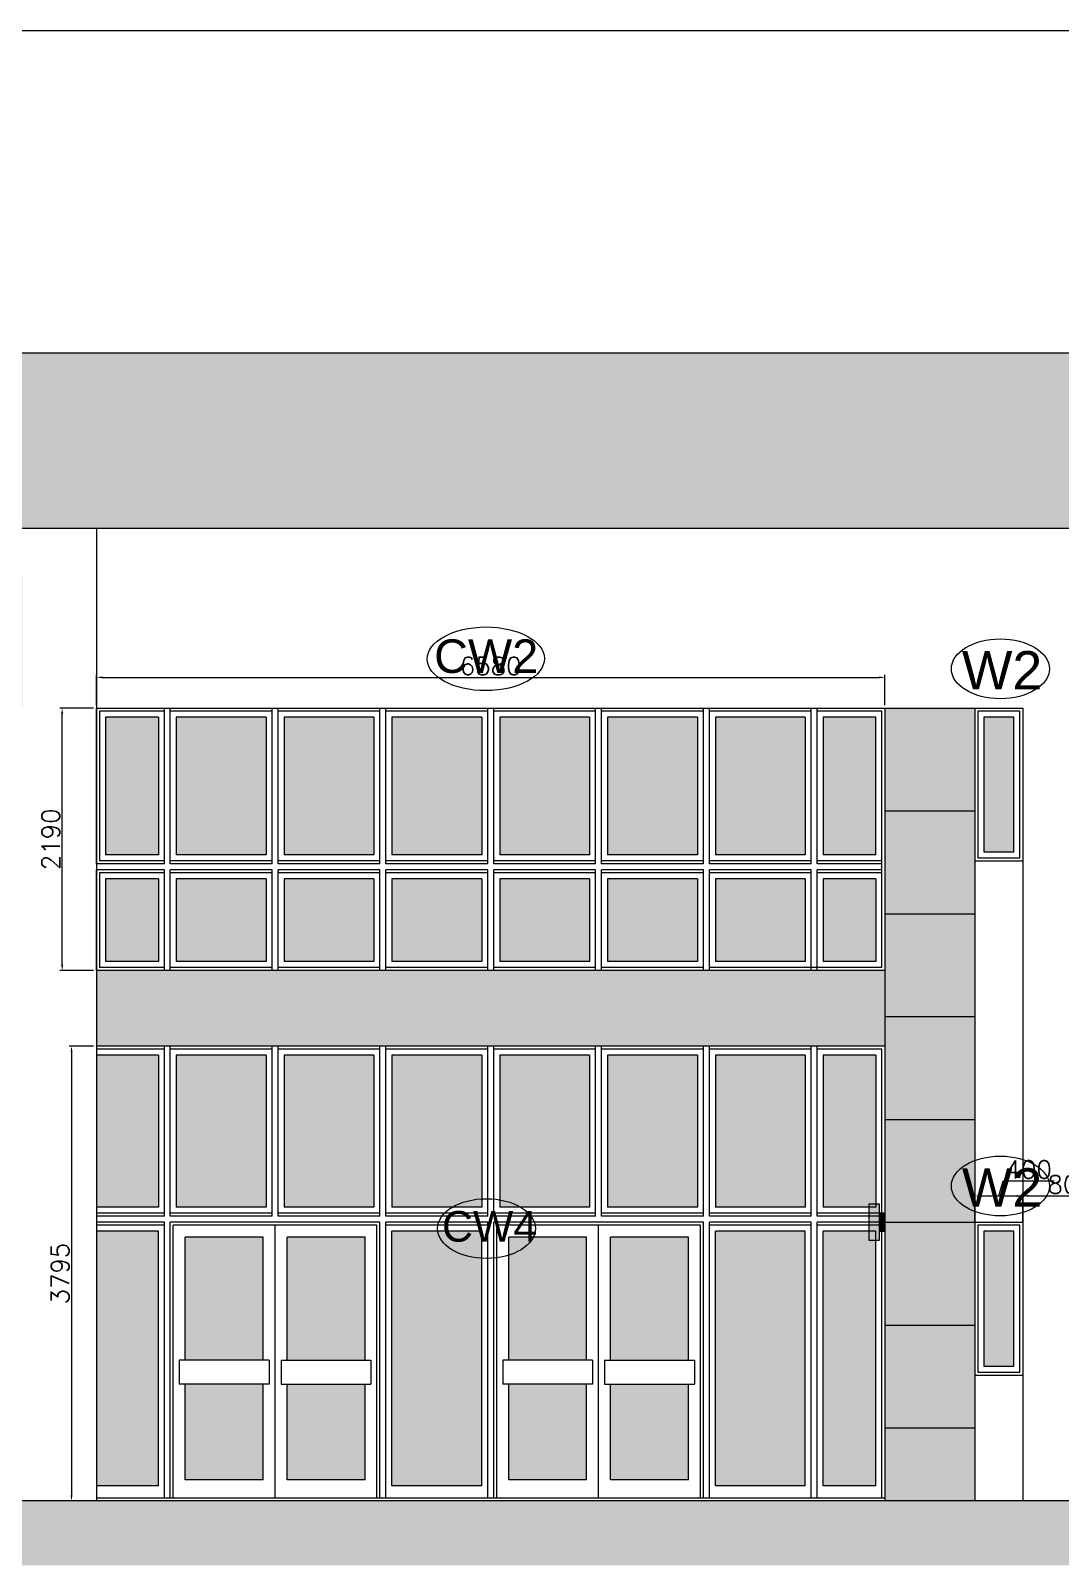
# Model space of a CAD drawing. Header units: millimetres. Extents: x -2143172 to 5255, y -610845 to 279739.
# Drawn here: x -1034491 to -1025896, y -574446 to -561642 of the extents above; entities that cross this region are included whole.
import ezdxf

# ---------------------------------------------------------------- set-up
doc = ezdxf.new("R2010")
doc.units = ezdxf.units.MM
doc.header["$LTSCALE"] = 30
doc.linetypes.add('HIDDEN2', pattern=[0.1875, 0.125, -0.0625])
doc.layers.get('0').update_dxf_attribs({"lineweight": 5})
doc.layers.get('Defpoints').update_dxf_attribs({"lineweight": 5})
for name, color, linetype, lineweight in [('Al door tag', 4, 'Continuous', 5), ('Al Window tag', 5, 'Continuous', 5), ('Aluminum', 7, 'Continuous', 5), ('Applique', 250, 'Continuous', 5), ('dims.', 152, 'Continuous', 5), ('Fill Aluminum Cladding', 254, 'Continuous', 5), ('Fill Grey Granite', 251, 'Continuous', 5), ('Frame', 7, 'Continuous', 5), ('Glass Hatch', 165, 'Continuous', 5), ('Hatch', 252, 'Continuous', 5), ('Joints', 250, 'Continuous', 5), ('Proj', 7, 'HIDDEN2', 5)]:
    doc.layers.add(name, color=color, linetype=linetype, lineweight=lineweight)
doc.styles.add('SIMPLEX', font='SIMPLEX.shx', dxfattribs={"height": 150})
doc.styles.add('TTLB-A0-JeddahDP$0$swis721', font='swiss.ttf')
doc.dimstyles.new('Buk', dxfattribs={"dimtxt": 150, "dimasz": 50, "dimexe": 20, "dimexo": 25, "dimgap": 20, "dimtad": 1, "dimdec": 0, "dimrnd": 5, "dimdsep": 46, "dimtxsty": 'SIMPLEX', "dimcen": 0, "dimdle": 20, "dimclrd": 256, "dimclre": 256, "dimclrt": 256, "dimadec": 0, "dimazin": 0, "dimtfac": 0.0075, "dimtdec": 0, "dimtmove": 1, "dimatfit": 2, "dimldrblk": 'ARCHTICK', "dimfxl": 1, "dimtolj": 1, "dimtzin": 0, "dimlwd": -1, "dimlwe": -1, "dimarcsym": 0})

# ---------------------------------------------------------------- blocks, each defined once
blk = doc.blocks.new('A$C261E1C4D')
at = {"layer": 'Fill Aluminum Cladding'}
h = blk.add_hatch(color=256, dxfattribs=at)
h.set_gradient(color1=(164, 161, 157), color2=(5, 5, 6), tint=1, name='INVCYLINDER')
h.paths.add_polyline_path([(90, 300), (0, 300), (0, 0), (90, 0)])
h = blk.add_hatch(color=256, dxfattribs=at)
h.set_gradient(color1=(72, 69, 66), color2=(63, 63, 75), tint=1, name='CURVED')
h.paths.add_polyline_path([(135, 225), (90, 225), (90, 75), (135, 75)])
at = {"layer": 'Applique', "elevation": 0}
for points in [[(0, 0), (90, 0), (90, 300), (0, 300)], [(90, 75), (135, 75), (135, 225), (90, 225)]]:
    blk.add_lwpolyline(points, close=True, dxfattribs=at)
blk = doc.blocks.new('*D847')
at = {"layer": 'Defpoints', "color": 0, "transparency": 16777216}
for p in [(-1027360, -567038), (-1033941, -567294, 0), (-1027360, -567294, 0)]:
    blk.add_point(p, dxfattribs=at)
at = {"layer": 'dims.', "linetype": 'Continuous', "transparency": 16777216}
for p, q in [((-1033941, -567269), (-1033941, -567018)), ((-1027360, -567269), (-1027360, -567018))]:
    blk.add_line(p, q, dxfattribs=at)
at = {"layer": 'dims.', "transparency": 16777216}
blk.add_line((-1033891, -567038), (-1027410, -567038), dxfattribs=at)
for points in [[(-1033891, -567030), (-1033891, -567046), (-1033941, -567038)], [(-1027410, -567030), (-1027410, -567046), (-1027360, -567038)]]:
    blk.add_solid(points, dxfattribs=at)
at = {"layer": 'dims.', "transparency": 16777216, "insert": (-1030651, -566943), "char_height": 150, "attachment_point": 5, "style": 'SIMPLEX'}
blk.add_mtext('\\A1;6580', dxfattribs=at)
blk = doc.blocks.new('_ArchTick')
at = {"color": 0, "linetype": 'ByBlock', "const_width": 0.15}
blk.add_lwpolyline([(-0.5, -0.5), (0.5, 0.5)], dxfattribs=at)
blk = doc.blocks.new('*D848')
at = {"layer": 'Defpoints', "color": 0, "transparency": 16777216}
for p in [(-1033941, -570114, 0), (-1034150, -573909), (-1033941, -573909, 0)]:
    blk.add_point(p, dxfattribs=at)
at = {"layer": 'dims.', "linetype": 'Continuous', "transparency": 16777216}
for p, q in [((-1033966, -570114), (-1034170, -570114)), ((-1033966, -573909), (-1034170, -573909))]:
    blk.add_line(p, q, dxfattribs=at)
at = {"layer": 'dims.', "transparency": 16777216}
blk.add_line((-1034150, -570164), (-1034150, -573859), dxfattribs=at)
for points in [[(-1034158, -570164), (-1034141, -570164), (-1034150, -570114)], [(-1034158, -573859), (-1034141, -573859), (-1034150, -573909)]]:
    blk.add_solid(points, dxfattribs=at)
at = {"layer": 'dims.', "transparency": 16777216, "insert": (-1034245, -572012), "char_height": 150, "attachment_point": 5, "rotation": 90, "style": 'SIMPLEX'}
blk.add_mtext('\\A1;3795', dxfattribs=at)
blk = doc.blocks.new('*D849')
at = {"layer": 'Defpoints', "color": 0, "transparency": 16777216}
for p in [(-1034228, -567294), (-1033941, -567294, 0), (-1033941, -569484, 0)]:
    blk.add_point(p, dxfattribs=at)
at = {"layer": 'dims.', "linetype": 'Continuous', "transparency": 16777216}
for p, q in [((-1033966, -567294), (-1034248, -567294)), ((-1033966, -569484), (-1034248, -569484))]:
    blk.add_line(p, q, dxfattribs=at)
at = {"layer": 'dims.', "transparency": 16777216}
blk.add_line((-1034228, -569434), (-1034228, -567344), dxfattribs=at)
for points in [[(-1034236, -567344), (-1034219, -567344), (-1034228, -567294)], [(-1034236, -569434), (-1034219, -569434), (-1034228, -569484)]]:
    blk.add_solid(points, dxfattribs=at)
at = {"layer": 'dims.', "transparency": 16777216, "insert": (-1034323, -568389), "char_height": 150, "attachment_point": 5, "rotation": 90, "style": 'SIMPLEX'}
blk.add_mtext('\\A1;2190', dxfattribs=at)
blk = doc.blocks.new('*D852')
at = {"layer": 'Defpoints', "color": 0, "transparency": 16777216}
for p in [(-1026210, -571364), (-1026610, -571602, 0), (-1026210, -571602, 0)]:
    blk.add_point(p, dxfattribs=at)
at = {"layer": 'dims.', "transparency": 16777216}
for p, q in [((-1026410, -571364), (-1026372, -571239)), ((-1026372, -571239), (-1025947, -571239)), ((-1026560, -571364), (-1026260, -571364))]:
    blk.add_line(p, q, dxfattribs=at)
at = {"layer": 'dims.', "linetype": 'Continuous', "transparency": 16777216}
for p, q in [((-1026610, -571577), (-1026610, -571344)), ((-1026210, -571577), (-1026210, -571344))]:
    blk.add_line(p, q, dxfattribs=at)
at = {"layer": 'dims.', "transparency": 16777216}
for points in [[(-1026560, -571356), (-1026560, -571372), (-1026610, -571364)], [(-1026260, -571356), (-1026260, -571372), (-1026210, -571364)]]:
    blk.add_solid(points, dxfattribs=at)
at = {"layer": 'dims.', "transparency": 16777216, "insert": (-1026160, -571144), "char_height": 150, "attachment_point": 5, "style": 'SIMPLEX'}
blk.add_mtext('\\A1;400', dxfattribs=at)
blk = doc.blocks.new('*D853')
at = {"layer": 'Defpoints', "color": 0, "transparency": 16777216}
for p in [(-1025410, -571364), (-1026210, -571602, 0), (-1025410, -571584, 0)]:
    blk.add_point(p, dxfattribs=at)
at = {"layer": 'dims.', "linetype": 'Continuous', "transparency": 16777216}
for p, q in [((-1026210, -571577), (-1026210, -571344)), ((-1025410, -571559), (-1025410, -571344))]:
    blk.add_line(p, q, dxfattribs=at)
at = {"layer": 'dims.', "transparency": 16777216}
blk.add_line((-1026160, -571364), (-1025460, -571364), dxfattribs=at)
for points in [[(-1026160, -571356), (-1026160, -571372), (-1026210, -571364)], [(-1025460, -571356), (-1025460, -571372), (-1025410, -571364)]]:
    blk.add_solid(points, dxfattribs=at)
at = {"layer": 'dims.', "transparency": 16777216, "insert": (-1025810, -571269), "char_height": 150, "attachment_point": 5, "style": 'SIMPLEX'}
blk.add_mtext('\\A1;800', dxfattribs=at)
blk = doc.blocks.new('A$C269B7191')
at = {"layer": 'Al Window tag'}
blk.add_ellipse((0, 0), major_axis=(409, 0), ratio=0.610025, dxfattribs=at)
at = {"layer": 'Al Window tag', "insert": (-321, 148), "char_height": 320, "attachment_point": 1, "style": 'TTLB-A0-JeddahDP$0$swis721'}
blk.add_mtext_dynamic_manual_height_columns('W2', width=1569.46, gutter_width=9406, heights=[480], dxfattribs=at)
blk = doc.blocks.new('A$C24A42258')
at = {"layer": 'Al Window tag'}
blk.add_ellipse((0, 0), major_axis=(489, 2), ratio=0.543167, dxfattribs=at)
at = {"layer": 'Al Window tag', "insert": (-432, 162, 0), "char_height": 280, "attachment_point": 1, "style": 'TTLB-A0-JeddahDP$0$swis721'}
blk.add_mtext_dynamic_manual_height_columns('CW2', width=1569.46, gutter_width=9406, heights=[480], dxfattribs=at)

msp = doc.modelspace()

# ---------------------------------------------------------------- hatches: boundary and pattern name
at = {"layer": 'Fill Aluminum Cladding'}
h = msp.add_hatch(color=256, dxfattribs=at)
h.dxf.hatch_style = 1
h.set_gradient(color1=(105, 104, 99), color2=(38, 39, 39), tint=1, name='CURVED')
h.paths.add_polyline_path([(-983540, -564329.1), (-1035560, -564329.1), (-1035560, -565794.1), (-984140, -565794.1), (-984140, -573909.1), (-983540, -573909.1)])
at = {"layer": 'Fill Grey Granite'}
h = msp.add_hatch(color=256, dxfattribs=at)
h.dxf.hatch_style = 1
h.set_gradient(color1=(233, 232, 231), color2=(224, 229, 229), tint=1, name='HEMISPHERICAL')
h.paths.add_polyline_path([(-1034560, -566194.1), (-1039514.6, -566194.1), (-1039514.6, -567294.1), (-1034560, -567294.1)])
h.paths.add_polyline_path([(-1033941.5, -569484.1), (-1033941.5, -570114.1), (-1027360, -570114.1), (-1027360, -569484.1)])
h = msp.add_hatch(color=256, dxfattribs=at)
h.dxf.hatch_style = 1
h.set_gradient(color1=(233, 232, 231), color2=(224, 229, 229), tint=1, name='HEMISPHERICAL')
h.paths.add_polyline_path([(-1026610, -567294.1), (-1027360, -567294.1), (-1027360, -568152.1), (-1026610, -568152.1)])
h.paths.add_polyline_path([(-1026610, -568152.1), (-1027360, -568152.1), (-1027360, -569010.1), (-1026610, -569010.1)])
h.paths.add_polyline_path([(-1026610, -569010.1), (-1027360, -569010.1), (-1027360, -569484.1), (-1027360, -569868.1), (-1026610, -569868.1)])
h.paths.add_polyline_path([(-1026610, -569868.1), (-1027360, -569868.1), (-1027360, -570114.1), (-1027360, -570726.1), (-1026610, -570726.1)])
h.paths.add_polyline_path([(-1026610, -570726.1), (-1027360, -570726.1), (-1027360, -571584.1), (-1026610, -571584.1)])
h.paths.add_polyline_path([(-1026610, -571584.1), (-1027360, -571584.1), (-1027360, -571659.1), (-1027360, -572442.1), (-1026610, -572442.1)])
h.paths.add_polyline_path([(-1026610, -572442.1), (-1027360, -572442.1), (-1027360, -573300.1), (-1026610, -573300.1)])
h.paths.add_polyline_path([(-1026610, -573300.1), (-1027360, -573300.1), (-1027360, -573909.1), (-1026610, -573909.1)])
at = {"layer": 'Glass Hatch', "transparency": 33554597}
h = msp.add_hatch(color=256, dxfattribs=at)
h.dxf.hatch_style = 1
h.set_gradient(color1=(152, 180, 195), color2=(184, 211, 219), rotation=90)
h.paths.add_polyline_path([(-1032550, -572934.1), (-1033200, -572934.1), (-1033200, -573734.1), (-1032550, -573734.1)])
h.paths.add_polyline_path([(-1032550, -571709.1), (-1033200, -571709.1), (-1033200, -572734.1), (-1032550, -572734.1)])
h.paths.add_polyline_path([(-1031700, -571709.1), (-1032350, -571709.1), (-1032350, -572734.1), (-1031700, -572734.1)])
h.paths.add_polyline_path([(-1031700, -572934.1), (-1032350, -572934.1), (-1032350, -573734.1), (-1031700, -573734.1)])
h.paths.add_polyline_path([(-1031625, -570189.1), (-1032375, -570189.1), (-1032375, -571459.1), (-1031625, -571459.1)])
h.paths.add_polyline_path([(-1032525, -570189.1), (-1033275, -570189.1), (-1033275, -571459.1), (-1032525, -571459.1)])
h.paths.add_polyline_path([(-1031625, -567369.1), (-1032375, -567369.1), (-1032375, -568519.1), (-1031625, -568519.1)])
h.paths.add_polyline_path([(-1032525, -567369.1), (-1033275, -567369.1), (-1033275, -568519.1), (-1032525, -568519.1)])
h.paths.add_polyline_path([(-1030725, -567369.1), (-1031475, -567369.1), (-1031475, -568519.1), (-1030725, -568519.1)])
h.paths.add_polyline_path([(-1030725, -570189.1), (-1031475, -570189.1), (-1031475, -571459.1), (-1030725, -571459.1)])
h.paths.add_polyline_path([(-1030725, -571659.1), (-1031475, -571659.1), (-1031475, -573784.1), (-1030725, -573784.1)])
h.paths.add_polyline_path([(-1029850, -572934.1), (-1030500, -572934.1), (-1030500, -573734.1), (-1029850, -573734.1)])
h.paths.add_polyline_path([(-1029000, -572934.1), (-1029650, -572934.1), (-1029650, -573734.1), (-1029000, -573734.1)])
h.paths.add_polyline_path([(-1029000, -571709.1), (-1029650, -571709.1), (-1029650, -572734.1), (-1029000, -572734.1)])
h.paths.add_polyline_path([(-1029850, -571709.1), (-1030500, -571709.1), (-1030500, -572734.1), (-1029850, -572734.1)])
h.paths.add_polyline_path([(-1029825, -570189.1), (-1030575, -570189.1), (-1030575, -571459.1), (-1029825, -571459.1)])
h.paths.add_polyline_path([(-1028925, -570189.1), (-1029675, -570189.1), (-1029675, -571459.1), (-1028925, -571459.1)])
h.paths.add_polyline_path([(-1029825, -567369.1), (-1030575, -567369.1), (-1030575, -568519.1), (-1029825, -568519.1)])
h.paths.add_polyline_path([(-1028925, -567369.1), (-1029675, -567369.1), (-1029675, -568519.1), (-1028925, -568519.1)])
h.paths.add_polyline_path([(-1028025, -567369.1), (-1028775, -567369.1), (-1028775, -568519.1), (-1028025, -568519.1)])
h.paths.add_polyline_path([(-1028025, -570189.1), (-1028775, -570189.1), (-1028775, -571459.1), (-1028025, -571459.1)])
h.paths.add_polyline_path([(-1028025, -571659.1), (-1028775, -571659.1), (-1028775, -573784.1), (-1028025, -573784.1)])
h.paths.add_polyline_path([(-1028775, -569409.1), (-1028025, -569409.1), (-1028025, -568719.1), (-1028775, -568719.1)])
h.paths.add_polyline_path([(-1029675, -569409.1), (-1028925, -569409.1), (-1028925, -568719.1), (-1029675, -568719.1)])
h.paths.add_polyline_path([(-1030575, -569409.1), (-1029825, -569409.1), (-1029825, -568719.1), (-1030575, -568719.1)])
h.paths.add_polyline_path([(-1031475, -569409.1), (-1030725, -569409.1), (-1030725, -568719.1), (-1031475, -568719.1)])
h.paths.add_polyline_path([(-1032375, -569409.1), (-1031625, -569409.1), (-1031625, -568719.1), (-1032375, -568719.1)])
h.paths.add_polyline_path([(-1033275, -569409.1), (-1032525, -569409.1), (-1032525, -568719.1), (-1033275, -568719.1)])
h.paths.add_polyline_path([(-1033866.5, -567369.1), (-1033866.5, -568519.1), (-1033425, -568519.1), (-1033425, -567369.1)])
h.paths.add_polyline_path([(-1033866.5, -568719.1), (-1033866.5, -569409.1), (-1033425, -569409.1), (-1033425, -568719.1)])
h.paths.add_polyline_path([(-1033941.5, -570189.1), (-1033941.5, -571459.1), (-1033425, -571459.1), (-1033425, -570189.1)])
h.paths.add_polyline_path([(-1033941.5, -571659.1), (-1033941.5, -573784.1), (-1033425, -573784.1), (-1033425, -571659.1)])
h = msp.add_hatch(color=256, dxfattribs=at)
h.dxf.hatch_style = 1
h.set_gradient(color1=(152, 180, 195), color2=(184, 211, 219), rotation=90)
h.paths.add_polyline_path([(-1027435, -567369.1), (-1027875, -567369.1), (-1027875, -568519.1), (-1027435, -568519.1)])
h.paths.add_polyline_path([(-1027435, -568719.1), (-1027875, -568719.1), (-1027875, -569409.1), (-1027435, -569409.1)])
h = msp.add_hatch(color=256, dxfattribs=at)
h.dxf.hatch_style = 1
h.set_gradient(color1=(152, 180, 195), color2=(184, 211, 219), rotation=90, name='HEMISPHERICAL')
h.paths.add_polyline_path([(-988445, -567369.1), (-989494.9, -567369.1), (-989494.9, -568519.1), (-988445, -568519.1)])
h.paths.add_polyline_path([(-988445, -568719.1), (-989494.9, -568719.1), (-989494.9, -569419.1), (-988445, -569419.1)])
h.paths.add_polyline_path([(-988445, -571659.1), (-989494.9, -571659.1), (-989494.9, -572809.1), (-988445, -572809.1)])
h.paths.add_polyline_path([(-988445, -573009.1), (-989494.9, -573009.1), (-989494.9, -573709.1), (-988445, -573709.1)])
h.paths.add_polyline_path([(-1022935, -571659.1), (-1023315, -571659.1), (-1023315, -572784.1), (-1022935, -572784.1)])
h.paths.add_polyline_path([(-1007345, -567369.1), (-1008395, -567369.1), (-1008395, -568519.1), (-1007345, -568519.1)])
h.paths.add_polyline_path([(-1007345, -568719.1), (-1008395, -568719.1), (-1008395, -569419.1), (-1007345, -569419.1)])
h.paths.add_polyline_path([(-1007345, -573009.1), (-1008395, -573009.1), (-1008395, -573709.1), (-1007345, -573709.1)])
h.paths.add_polyline_path([(-1007345, -571659.1), (-1008395, -571659.1), (-1008395, -572809.1), (-1007345, -572809.1)])
h.paths.add_polyline_path([(-1022935, -567369.1), (-1023315, -567369.1), (-1023315, -568494.1), (-1022935, -568494.1)])
h.paths.add_polyline_path([(-984215, -567369.1), (-984865, -567369.1), (-984865, -568519.1), (-984215, -568519.1)])
h.paths.add_polyline_path([(-984215, -568719.1), (-984865, -568719.1), (-984865, -569419.1), (-984215, -569419.1)])
h.paths.add_polyline_path([(-984215, -571659.1), (-984865, -571659.1), (-984865, -572809.1), (-984215, -572809.1)])
h.paths.add_polyline_path([(-984215, -573009.1), (-984865, -573009.1), (-984865, -573709.1), (-984215, -573709.1)])
h.paths.add_polyline_path([(-986085, -573009.1), (-987435, -573009.1), (-987435, -573709.1), (-986085, -573709.1)])
h.paths.add_polyline_path([(-986085, -571659.1), (-987435, -571659.1), (-987435, -572809.1), (-986085, -572809.1)])
h.paths.add_polyline_path([(-986085, -567369.1), (-987435, -567369.1), (-987435, -568519.1), (-986085, -568519.1)])
h.paths.add_polyline_path([(-992545, -573009.1), (-993895, -573009.1), (-993895, -573709.1), (-992545, -573709.1)])
h.paths.add_polyline_path([(-992545, -571659.1), (-993895, -571659.1), (-993895, -572809.1), (-992545, -572809.1)])
h.paths.add_polyline_path([(-992545, -568719.1), (-993895, -568719.1), (-993895, -569419.1), (-992545, -569419.1)])
h.paths.add_polyline_path([(-992545, -567369.1), (-993895, -567369.1), (-993895, -568519.1), (-992545, -568519.1)])
h.paths.add_polyline_path([(-996713.4, -567369.1), (-997514.8, -567369.1), (-997514.8, -568519.1), (-996713.4, -568519.1)])
h.paths.add_polyline_path([(-996713.4, -568719.1), (-997514.8, -568719.1), (-997514.8, -569419.1), (-996713.4, -569419.1)])
h.paths.add_polyline_path([(-1003701.5, -568719.1), (-1004751.5, -568719.1), (-1004751.5, -569419.1), (-1003701.5, -569419.1)])
h.paths.add_polyline_path([(-1003701.5, -567369.1), (-1004751.5, -567369.1), (-1004751.5, -568519.1), (-1003701.5, -568519.1)])
h.paths.add_polyline_path([(-1005829.7, -567369.1), (-1006879.7, -567369.1), (-1006879.7, -568519.1), (-1005829.7, -568519.1)])
h.paths.add_polyline_path([(-1005829.7, -568719.1), (-1006879.7, -568719.1), (-1006879.7, -569419.1), (-1005829.7, -569419.1)])
h.paths.add_polyline_path([(-1010900, -567369.1), (-1011950, -567369.1), (-1011950, -568519.1), (-1010900, -568519.1)])
h.paths.add_polyline_path([(-1010900, -568719.1), (-1011950, -568719.1), (-1011950, -569419.1), (-1010900, -569419.1)])
h.paths.add_polyline_path([(-1013065.2, -567369.1), (-1014415.2, -567369.1), (-1014415.2, -568519.1), (-1013065.2, -568519.1)])
h.paths.add_polyline_path([(-1013065.2, -568719.1), (-1014415.2, -568719.1), (-1014415.2, -569419.1), (-1013065.2, -569419.1)])
h.paths.add_polyline_path([(-1016685, -567369.1), (-1018035, -567369.1), (-1018035, -568519.1), (-1016685, -568519.1)])
h.paths.add_polyline_path([(-1016685, -568719.1), (-1018035, -568719.1), (-1018035, -569419.1), (-1016685, -569419.1)])
h.paths.add_polyline_path([(-1026285, -567369.1), (-1026535, -567369.1), (-1026535, -568494.1), (-1026285, -568494.1)])
h.paths.add_polyline_path([(-1025085, -567369.1), (-1025335, -567369.1), (-1025335, -568494.1), (-1025085, -568494.1)])
h.paths.add_polyline_path([(-1023885, -567369.1), (-1024135, -567369.1), (-1024135, -568494.1), (-1023885, -568494.1)])
h.paths.add_polyline_path([(-1022685, -567369.1), (-1022935, -567369.1), (-1022935, -568494.1), (-1022685, -568494.1)])
h.paths.add_polyline_path([(-1021552.6, -567369.1), (-1021802.6, -567369.1), (-1021802.6, -568494.1), (-1021552.6, -568494.1)])
h.paths.add_polyline_path([(-1020426.5, -567369.1), (-1020676.5, -567369.1), (-1020676.5, -568494.1), (-1020426.5, -568494.1)])
h.paths.add_polyline_path([(-1018671.8, -567369.1), (-1018921.8, -567369.1), (-1018921.8, -568494.1), (-1018671.8, -568494.1)])
h.paths.add_polyline_path([(-1026285, -571659.1), (-1026535, -571659.1), (-1026535, -572784.1), (-1026285, -572784.1)])
h.paths.add_polyline_path([(-1025085, -571659.1), (-1025335, -571659.1), (-1025335, -572784.1), (-1025085, -572784.1)])
h.paths.add_polyline_path([(-1023885, -571659.1), (-1024135, -571659.1), (-1024135, -572784.1), (-1023885, -572784.1)])
h.paths.add_polyline_path([(-1022685, -571659.1), (-1022935, -571659.1), (-1022935, -572784.1), (-1022685, -572784.1)])
h.paths.add_polyline_path([(-1021552.6, -571659.1), (-1021802.6, -571659.1), (-1021802.6, -572784.1), (-1021552.6, -572784.1)])
h.paths.add_polyline_path([(-1020426.5, -571659.1), (-1020676.5, -571659.1), (-1020676.5, -572784.1), (-1020426.5, -572784.1)])
h.paths.add_polyline_path([(-1018671.8, -571659.1), (-1018921.8, -571659.1), (-1018921.8, -572784.1), (-1018671.8, -572784.1)])
h.paths.add_polyline_path([(-1016685, -571659.1), (-1018035, -571659.1), (-1018035, -572809.1), (-1016685, -572809.1)])
h.paths.add_polyline_path([(-1016685, -573009.1), (-1018035, -573009.1), (-1018035, -573709.1), (-1016685, -573709.1)])
h.paths.add_polyline_path([(-1013065.2, -571659.1), (-1014415.2, -571659.1), (-1014415.2, -572809.1), (-1013065.2, -572809.1)])
h.paths.add_polyline_path([(-1013065.2, -573009.1), (-1014415.2, -573009.1), (-1014415.2, -573709.1), (-1013065.2, -573709.1)])
h.paths.add_polyline_path([(-1010900, -571659.1), (-1011950, -571659.1), (-1011950, -572809.1), (-1010900, -572809.1)])
h.paths.add_polyline_path([(-1010900, -573009.1), (-1011950, -573009.1), (-1011950, -573709.1), (-1010900, -573709.1)])
h.paths.add_polyline_path([(-1005829.7, -571659.1), (-1006879.7, -571659.1), (-1006879.7, -572809.1), (-1005829.7, -572809.1)])
h.paths.add_polyline_path([(-1005829.7, -573009.1), (-1006879.7, -573009.1), (-1006879.7, -573709.1), (-1005829.7, -573709.1)])
h.paths.add_polyline_path([(-1003701.5, -571659.1), (-1004751.5, -571659.1), (-1004751.5, -572809.1), (-1003701.5, -572809.1)])
h.paths.add_polyline_path([(-1003701.5, -573009.1), (-1004751.5, -573009.1), (-1004751.5, -573709.1), (-1003701.5, -573709.1)])
h.paths.add_polyline_path([(-996713.4, -571659.1), (-997514.8, -571659.1), (-997514.8, -572809.1), (-996713.4, -572809.1)])
h.paths.add_polyline_path([(-996713.4, -573009.1), (-997514.8, -573009.1), (-997514.8, -573709.1), (-996713.4, -573709.1)])
h.paths.add_polyline_path([(-1002663.4, -573009.1), (-1002663.4, -573709.1), (-1001613.4, -573709.1), (-1001613.4, -573009.1)])
h.paths.add_polyline_path([(-1001613.4, -572809.1), (-1001613.4, -571659.1), (-1002663.4, -571659.1), (-1002663.4, -572809.1)])
h.paths.add_polyline_path([(-1002663.4, -568719.1), (-1002663.4, -569419.1), (-1001613.4, -569419.1), (-1001613.4, -568719.1)])
h.paths.add_polyline_path([(-1001613.4, -568519.1), (-1001613.4, -567369.1), (-1002663.4, -567369.1), (-1002663.4, -568519.1)])
h.paths.add_polyline_path([(-995979.2, -568519.1), (-995979.2, -567369.1), (-994629.2, -567369.1), (-994629.2, -568519.1)])
h.paths.add_polyline_path([(-994629.2, -568719.1), (-994629.2, -569419.1), (-995979.2, -569419.1), (-995979.2, -568719.1)])
h.paths.add_polyline_path([(-995979.2, -572809.1), (-995979.2, -571659.1), (-994629.2, -571659.1), (-994629.2, -572809.1)])
h.paths.add_polyline_path([(-994629.2, -573009.1), (-994629.2, -573709.1), (-995979.2, -573709.1), (-995979.2, -573009.1)])
h.paths.add_polyline_path([(-990145, -568519.1), (-990145, -567369.1), (-990665, -567369.1), (-990665, -568519.1)])
h.paths.add_polyline_path([(-990145, -569419.1), (-990145, -568719.1), (-990665, -568719.1), (-990665, -569419.1)])
h.paths.add_polyline_path([(-986085, -568719.1), (-987435, -568719.1), (-987435, -569419.1), (-986085, -569419.1)])
h.paths.add_polyline_path([(-990145, -572809.1), (-990145, -571659.1), (-990665, -571659.1), (-990665, -572809.1)])
h.paths.add_polyline_path([(-990145, -573709.1), (-990145, -573009.1), (-990665, -573009.1), (-990665, -573709.1)])
h.paths.add_polyline_path([(-999495, -567369.1), (-999495, -568519.1), (-998720, -568519.1), (-998720, -567369.1)])
h.paths.add_polyline_path([(-998720, -569419.1), (-998720, -568719.1), (-999495, -568719.1), (-999495, -569419.1)])
h.paths.add_polyline_path([(-998720, -572809.1), (-998720, -571659.1), (-999495, -571659.1), (-999495, -572809.1)])
h.paths.add_polyline_path([(-999495, -573009.1), (-999495, -573709.1), (-998720, -573709.1), (-998720, -573009.1)])
h = msp.add_hatch(color=2, dxfattribs=at)
h.dxf.hatch_style = 1
h.set_gradient(color1=(152, 180, 195), color2=(184, 211, 219), rotation=90)
h.paths.add_polyline_path([(-1027435, -571734.1), (-1027495, -571734.1), (-1027495, -571659.1), (-1027875, -571659.1), (-1027875, -573784.1), (-1027435, -573784.1)])
h.paths.add_polyline_path([(-1027435, -570189.1), (-1027875, -570189.1), (-1027875, -571459.1), (-1027495, -571459.1), (-1027495, -571434.1), (-1027435, -571434.1)])
at = {"layer": 'Hatch', "transparency": 33554636}
h = msp.add_hatch(color=256, dxfattribs=at)
h.dxf.hatch_style = 1
h.paths.add_polyline_path([(-1045005.6, -573909.1), (-1045005.6, -574446.1), (-975418.5, -574446.1), (-975418.5, -573909.1)])

# ---------------------------------------------------------------- linework, layer by layer
at = {"layer": 'Al Window tag'}
msp.add_ellipse((-1030686.4, -571636.6, 0.4), major_axis=(408.6, 0), ratio=0.6100251, dxfattribs=at)
at = {"layer": 'Aluminum'}
for p, q in [((-1033941.5, -568594.1, 0.2), (-1033941.5, -567294.1, 0.2)), ((-1033375, -567319.1, 0.2), (-1033916.5, -567319.1, 0.2)), ((-1033375, -568594.1, 0.2), (-1033375, -567294.1, 0.2)), ((-1033325, -568594.1, 0.2), (-1033325, -567294.1, 0.2)), ((-1032475, -567319.1, 0.2), (-1033325, -567319.1, 0.2)), ((-1032475, -568594.1, 0.2), (-1032475, -567294.1, 0.2)), ((-1032425, -568594.1, 0.2), (-1032425, -567294.1, 0.2)), ((-1031575, -567319.1, 0.2), (-1032425, -567319.1, 0.2)), ((-1031575, -568594.1, 0.2), (-1031575, -567294.1, 0.2)), ((-1031525, -568594.1, 0.2), (-1031525, -567294.1, 0.2)), ((-1030675, -567319.1, 0.2), (-1031525, -567319.1, 0.2)), ((-1030675, -568594.1, 0.2), (-1030675, -567294.1, 0.2)), ((-1030625, -568594.1, 0.2), (-1030625, -567294.1, 0.2)), ((-1029775, -567319.1, 0.2), (-1030625, -567319.1, 0.2)), ((-1029775, -568594.1, 0.2), (-1029775, -567294.1, 0.2)), ((-1029725, -568594.1, 0.2), (-1029725, -567294.1, 0.2)), ((-1028875, -567319.1, 0.2), (-1029725, -567319.1, 0.2)), ((-1028875, -568594.1, 0.2), (-1028875, -567294.1, 0.2)), ((-1028825, -568594.1, 0.2), (-1028825, -567294.1, 0.2)), ((-1027975, -567319.1, 0.2), (-1028825, -567319.1, 0.2)), ((-1027975, -568594.1, 0.2), (-1027975, -567294.1, 0.2)), ((-1027925, -568594.1, 0.2), (-1027925, -567294.1, 0.2)), ((-1027385, -567319.1, 0.2), (-1027925, -567319.1, 0.2)), ((-1027385, -569459.1, 0.2), (-1027385, -567319.1, 0.2)), ((-1033425, -567369.1, 0.2), (-1033866.5, -567369.1, 0.2)), ((-1033866.5, -567369.1, 0.2), (-1033866.5, -568519.1, 0.2)), ((-1033425, -567369.1, 0.2), (-1033425, -568519.1, 0.2)), ((-1033275, -567369.1, 0.2), (-1033275, -568519.1, 0.2)), ((-1032525, -567369.1, 0.2), (-1033275, -567369.1, 0.2)), ((-1032525, -567369.1, 0.2), (-1032525, -568519.1, 0.2)), ((-1031625, -567369.1, 0.2), (-1032375, -567369.1, 0.2)), ((-1032375, -567369.1, 0.2), (-1032375, -568519.1, 0.2)), ((-1031625, -567369.1, 0.2), (-1031625, -568519.1, 0.2)), ((-1030725, -567369.1, 0.2), (-1031475, -567369.1, 0.2)), ((-1031475, -567369.1, 0.2), (-1031475, -568519.1, 0.2)), ((-1030725, -567369.1, 0.2), (-1030725, -568519.1, 0.2)), ((-1030575, -567369.1, 0.2), (-1030575, -568519.1, 0.2)), ((-1029825, -567369.1, 0.2), (-1030575, -567369.1, 0.2)), ((-1029825, -567369.1, 0.2), (-1029825, -568519.1, 0.2)), ((-1028925, -567369.1, 0.2), (-1029675, -567369.1, 0.2)), ((-1029675, -567369.1, 0.2), (-1029675, -568519.1, 0.2)), ((-1028925, -567369.1, 0.2), (-1028925, -568519.1, 0.2)), ((-1028025, -567369.1, 0.2), (-1028775, -567369.1, 0.2)), ((-1028775, -567369.1, 0.2), (-1028775, -568519.1, 0.2)), ((-1028025, -567369.1, 0.2), (-1028025, -568519.1, 0.2)), ((-1027435, -567369.1, 0.2), (-1027875, -567369.1, 0.2)), ((-1027875, -567369.1, 0.2), (-1027875, -568519.1, 0.2)), ((-1027435, -568519.1, 0.2), (-1027435, -567369.1, 0.2)), ((-1033375, -568594.1, 0.2), (-1033941.5, -568594.1, 0.2)), ((-1033375, -568569.1, 0.2), (-1033916.5, -568569.1, 0.2)), ((-1033425, -568519.1, 0.2), (-1033866.5, -568519.1, 0.2)), ((-1032475, -568569.1, 0.2), (-1033325, -568569.1, 0.2)), ((-1032475, -568594.1, 0.2), (-1033325, -568594.1, 0.2)), ((-1032525, -568519.1, 0.2), (-1033275, -568519.1, 0.2)), ((-1031575, -568569.1, 0.2), (-1032425, -568569.1, 0.2)), ((-1031575, -568594.1, 0.2), (-1032425, -568594.1, 0.2)), ((-1031625, -568519.1, 0.2), (-1032375, -568519.1, 0.2)), ((-1030675, -568569.1, 0.2), (-1031525, -568569.1, 0.2)), ((-1030675, -568569.1, 0.2), (-1031525, -568569.1, 0.2)), ((-1030675, -568594.1, 0.2), (-1031525, -568594.1, 0.2)), ((-1030725, -568519.1, 0.2), (-1031475, -568519.1, 0.2)), ((-1029775, -568569.1, 0.2), (-1030625, -568569.1, 0.2)), ((-1029775, -568594.1, 0.2), (-1030625, -568594.1, 0.2)), ((-1029825, -568519.1, 0.2), (-1030575, -568519.1, 0.2)), ((-1028875, -568569.1, 0.2), (-1029725, -568569.1, 0.2)), ((-1028875, -568594.1, 0.2), (-1029725, -568594.1, 0.2)), ((-1028925, -568519.1, 0.2), (-1029675, -568519.1, 0.2)), ((-1027975, -568569.1, 0.2), (-1028825, -568569.1, 0.2)), ((-1027975, -568569.1, 0.2), (-1028825, -568569.1, 0.2)), ((-1027975, -568594.1, 0.2), (-1028825, -568594.1, 0.2)), ((-1028025, -568519.1, 0.2), (-1028775, -568519.1, 0.2)), ((-1027385, -568569.1, 0.2), (-1027925, -568569.1, 0.2)), ((-1027385, -568569.1, 0.2), (-1027925, -568569.1, 0.2)), ((-1027385, -568594.1, 0.2), (-1027925, -568594.1, 0.2)), ((-1027435, -568519.1, 0.2), (-1027875, -568519.1, 0.2)), ((-1033375, -568644.1, 0.2), (-1033941.5, -568644.1, 0.2)), ((-1033941.5, -569484.1, 0.2), (-1033941.5, -568644.1, 0.2)), ((-1033375, -568669.1, 0.2), (-1033916.5, -568669.1, 0.2)), ((-1033425, -568719.1, 0.2), (-1033866.5, -568719.1, 0.2)), ((-1033866.5, -568719.1, 0.2), (-1033866.5, -569409.1, 0.2)), ((-1033425, -568719.1, 0.2), (-1033425, -569409.1, 0.2)), ((-1033375, -569484.1, 0.2), (-1033375, -568644.1, 0.2)), ((-1033325, -569484.1, 0.2), (-1033325, -568644.1, 0.2)), ((-1032475, -568644.1, 0.2), (-1033325, -568644.1, 0.2)), ((-1032475, -568669.1, 0.2), (-1033325, -568669.1, 0.2)), ((-1033275, -568719.1, 0.2), (-1033275, -569409.1, 0.2)), ((-1032525, -568719.1, 0.2), (-1033275, -568719.1, 0.2)), ((-1032525, -568719.1, 0.2), (-1032525, -569409.1, 0.2)), ((-1032475, -569484.1, 0.2), (-1032475, -568644.1, 0.2)), ((-1031575, -568644.1, 0.2), (-1032425, -568644.1, 0.2)), ((-1032425, -569484.1, 0.2), (-1032425, -568644.1, 0.2)), ((-1031575, -568669.1, 0.2), (-1032425, -568669.1, 0.2)), ((-1031625, -568719.1, 0.2), (-1032375, -568719.1, 0.2)), ((-1032375, -568719.1, 0.2), (-1032375, -569409.1, 0.2)), ((-1031625, -568719.1, 0.2), (-1031625, -569409.1, 0.2)), ((-1031575, -569484.1, 0.2), (-1031575, -568644.1, 0.2)), ((-1031525, -569484.1, 0.2), (-1031525, -568644.1, 0.2)), ((-1030675, -568644.1, 0.2), (-1031525, -568644.1, 0.2)), ((-1030675, -568669.1, 0.2), (-1031525, -568669.1, 0.2)), ((-1030725, -568719.1, 0.2), (-1031475, -568719.1, 0.2)), ((-1031475, -568719.1, 0.2), (-1031475, -569409.1, 0.2)), ((-1030725, -568719.1, 0.2), (-1030725, -569409.1, 0.2)), ((-1030675, -569484.1, 0.2), (-1030675, -568644.1, 0.2)), ((-1030625, -569484.1, 0.2), (-1030625, -568644.1, 0.2)), ((-1029775, -568644.1, 0.2), (-1030625, -568644.1, 0.2)), ((-1029775, -568669.1, 0.2), (-1030625, -568669.1, 0.2)), ((-1030575, -568719.1, 0.2), (-1030575, -569409.1, 0.2)), ((-1029825, -568719.1, 0.2), (-1030575, -568719.1, 0.2)), ((-1029825, -568719.1, 0.2), (-1029825, -569409.1, 0.2)), ((-1029775, -569484.1, 0.2), (-1029775, -568644.1, 0.2)), ((-1028875, -568644.1, 0.2), (-1029725, -568644.1, 0.2)), ((-1029725, -569484.1, 0.2), (-1029725, -568644.1, 0.2)), ((-1028875, -568669.1, 0.2), (-1029725, -568669.1, 0.2)), ((-1028925, -568719.1, 0.2), (-1029675, -568719.1, 0.2)), ((-1029675, -568719.1, 0.2), (-1029675, -569409.1, 0.2)), ((-1028925, -568719.1, 0.2), (-1028925, -569409.1, 0.2)), ((-1028875, -569484.1, 0.2), (-1028875, -568644.1, 0.2)), ((-1028825, -569484.1, 0.2), (-1028825, -568644.1, 0.2)), ((-1027975, -568644.1, 0.2), (-1028825, -568644.1, 0.2)), ((-1027975, -568669.1, 0.2), (-1028825, -568669.1, 0.2)), ((-1028025, -568719.1, 0.2), (-1028775, -568719.1, 0.2)), ((-1028775, -568719.1, 0.2), (-1028775, -569409.1, 0.2)), ((-1028025, -568719.1, 0.2), (-1028025, -569409.1, 0.2)), ((-1027975, -569484.1, 0.2), (-1027975, -568644.1, 0.2)), ((-1027925, -569484.1, 0.2), (-1027925, -568644.1, 0.2)), ((-1027385, -568644.1, 0.2), (-1027925, -568644.1, 0.2)), ((-1027385, -568669.1, 0.2), (-1027925, -568669.1, 0.2)), ((-1027435, -568719.1, 0.2), (-1027875, -568719.1, 0.2)), ((-1027875, -568719.1, 0.2), (-1027875, -569409.1, 0.2)), ((-1027435, -568719.1, 0.2), (-1027435, -569409.1, 0.2)), ((-1033375, -569459.1, 0.2), (-1033916.5, -569459.1, 0.2)), ((-1033425, -569409.1, 0.2), (-1033866.5, -569409.1, 0.2)), ((-1032475, -569459.1, 0.2), (-1033325, -569459.1, 0.2)), ((-1032525, -569409.1, 0.2), (-1033275, -569409.1, 0.2)), ((-1031575, -569459.1, 0.2), (-1032425, -569459.1, 0.2)), ((-1031625, -569409.1, 0.2), (-1032375, -569409.1, 0.2)), ((-1030675, -569459.1, 0.2), (-1031525, -569459.1, 0.2)), ((-1030675, -569459.1, 0.2), (-1031525, -569459.1, 0.2)), ((-1030725, -569409.1, 0.2), (-1031475, -569409.1, 0.2)), ((-1029775, -569459.1, 0.2), (-1030625, -569459.1, 0.2)), ((-1029825, -569409.1, 0.2), (-1030575, -569409.1, 0.2)), ((-1028875, -569459.1, 0.2), (-1029725, -569459.1, 0.2)), ((-1028925, -569409.1, 0.2), (-1029675, -569409.1, 0.2)), ((-1027975, -569459.1, 0.2), (-1028825, -569459.1, 0.2)), ((-1027975, -569459.1, 0.2), (-1028825, -569459.1, 0.2)), ((-1028025, -569409.1, 0.2), (-1028775, -569409.1, 0.2)), ((-1027385, -569459.1, 0.2), (-1028085, -569459.1, 0.2)), ((-1027385, -569459.1, 0.2), (-1027925, -569459.1, 0.2)), ((-1027435, -569409.1, 0.2), (-1027875, -569409.1, 0.2)), ((-1033375, -570139.1, 0.2), (-1033941.5, -570139.1, 0.2)), ((-1033375, -571534.1, 0.2), (-1033375, -570114.1, 0.2)), ((-1033325, -571534.1, 0.2), (-1033325, -570114.1, 0.2)), ((-1032475, -570139.1, 0.2), (-1033325, -570139.1, 0.2)), ((-1032475, -571534.1, 0.2), (-1032475, -570114.1, 0.2)), ((-1032425, -571534.1, 0.2), (-1032425, -570114.1, 0.2)), ((-1031575, -570139.1, 0.2), (-1032425, -570139.1, 0.2)), ((-1031575, -571534.1, 0.2), (-1031575, -570114.1, 0.2)), ((-1031525, -571534.1, 0.2), (-1031525, -570114.1, 0.2)), ((-1030675, -570139.1, 0.2), (-1031525, -570139.1, 0.2)), ((-1030675, -571534.1, 0.2), (-1030675, -570114.1, 0.2)), ((-1030625, -571534.1, 0.2), (-1030625, -570114.1, 0.2)), ((-1029775, -570139.1, 0.2), (-1030625, -570139.1, 0.2)), ((-1029775, -571534.1, 0.2), (-1029775, -570114.1, 0.2)), ((-1029725, -571534.1, 0.2), (-1029725, -570114.1, 0.2)), ((-1028875, -570139.1, 0.2), (-1029725, -570139.1, 0.2)), ((-1028875, -571534.1, 0.2), (-1028875, -570114.1, 0.2)), ((-1028825, -571534.1, 0.2), (-1028825, -570114.1, 0.2)), ((-1027975, -570139.1, 0.2), (-1028825, -570139.1, 0.2)), ((-1027975, -571534.1, 0.2), (-1027975, -570114.1, 0.2)), ((-1027925, -571534.1, 0.2), (-1027925, -570114.1, 0.2)), ((-1027385, -570139.1, 0.2), (-1027925, -570139.1, 0.2)), ((-1027385, -571534.1, 0.2), (-1027385, -570139.1, 0.2)), ((-1033425, -570189.1, 0.2), (-1033941.5, -570189.1, 0.2)), ((-1033425, -570189.1, 0.2), (-1033425, -571459.1, 0.2)), ((-1033275, -570189.1, 0.2), (-1033275, -571459.1, 0.2)), ((-1032525, -570189.1, 0.2), (-1033275, -570189.1, 0.2)), ((-1032525, -570189.1, 0.2), (-1032525, -571459.1, 0.2)), ((-1031625, -570189.1, 0.2), (-1032375, -570189.1, 0.2)), ((-1032375, -570189.1, 0.2), (-1032375, -571459.1, 0.2)), ((-1031625, -570189.1, 0.2), (-1031625, -571459.1, 0.2)), ((-1031475, -570189.1, 0.2), (-1031475, -571459.1, 0.2)), ((-1030725, -570189.1, 0.2), (-1031475, -570189.1, 0.2)), ((-1030725, -570189.1, 0.2), (-1030725, -571459.1, 0.2)), ((-1030575, -570189.1, 0.2), (-1030575, -571459.1, 0.2)), ((-1029825, -570189.1, 0.2), (-1030575, -570189.1, 0.2)), ((-1029825, -570189.1, 0.2), (-1029825, -571459.1, 0.2)), ((-1028925, -570189.1, 0.2), (-1029675, -570189.1, 0.2)), ((-1029675, -570189.1, 0.2), (-1029675, -571459.1, 0.2)), ((-1028925, -570189.1, 0.2), (-1028925, -571459.1, 0.2)), ((-1028775, -570189.1, 0.2), (-1028775, -571459.1, 0.2)), ((-1028025, -570189.1, 0.2), (-1028775, -570189.1, 0.2)), ((-1028025, -570189.1, 0.2), (-1028025, -571459.1, 0.2)), ((-1027875, -570189.1, 0.2), (-1027875, -571459.1, 0.2)), ((-1027435, -570189.1, 0.2), (-1027875, -570189.1, 0.2)), ((-1027435, -570189.1, 0.2), (-1027435, -571459.1, 0.2)), ((-1033425, -571459.1, 0.2), (-1033941.5, -571459.1, 0.2)), ((-1033375, -571509.1, 0.2), (-1033941.5, -571509.1, 0.2)), ((-1033375, -571534.1, 0.2), (-1033941.5, -571534.1, 0.2)), ((-1032475, -571509.1, 0.2), (-1033325, -571509.1, 0.2)), ((-1032475, -571534.1, 0.2), (-1033325, -571534.1, 0.2)), ((-1032525, -571459.1, 0.2), (-1033275, -571459.1, 0.2)), ((-1031575, -571509.1, 0.2), (-1032425, -571509.1, 0.2)), ((-1031575, -571534.1, 0.2), (-1032425, -571534.1, 0.2)), ((-1031625, -571459.1, 0.2), (-1032375, -571459.1, 0.2)), ((-1030675, -571509.1, 0.2), (-1031525, -571509.1, 0.2)), ((-1030675, -571509.1, 0.2), (-1031525, -571509.1, 0.2)), ((-1030675, -571534.1, 0.2), (-1031525, -571534.1, 0.2)), ((-1030725, -571459.1, 0.2), (-1031475, -571459.1, 0.2)), ((-1029775, -571509.1, 0.2), (-1030625, -571509.1, 0.2)), ((-1029775, -571534.1, 0.2), (-1030625, -571534.1, 0.2)), ((-1029825, -571459.1, 0.2), (-1030575, -571459.1, 0.2)), ((-1028875, -571509.1, 0.2), (-1029725, -571509.1, 0.2)), ((-1028875, -571534.1, 0.2), (-1029725, -571534.1, 0.2)), ((-1028925, -571459.1, 0.2), (-1029675, -571459.1, 0.2)), ((-1027975, -571509.1, 0.2), (-1028825, -571509.1, 0.2)), ((-1027975, -571509.1, 0.2), (-1028825, -571509.1, 0.2)), ((-1027975, -571534.1, 0.2), (-1028825, -571534.1, 0.2)), ((-1028025, -571459.1, 0.2), (-1028775, -571459.1, 0.2)), ((-1027385, -571509.1, 0.2), (-1027925, -571509.1, 0.2)), ((-1027385, -571534.1, 0.2), (-1027925, -571534.1, 0.2)), ((-1027435, -571459.1, 0.2), (-1027875, -571459.1, 0.2)), ((-1033375, -571584.1, 0.2), (-1033941.5, -571584.1, 0.2)), ((-1033375, -571609.1, 0.2), (-1033941.5, -571609.1, 0.2)), ((-1033425, -571659.1, 0.2), (-1033941.5, -571659.1, 0.2)), ((-1033425, -573784.1, 0.2), (-1033425, -571659.1, 0.2)), ((-1033375, -573884.1, 0.2), (-1033375, -571584.1, 0.2)), ((-1033325, -573884.1, 0.2), (-1033325, -571584.1, 0.2)), ((-1031575, -571584.1, 0.2), (-1033325, -571584.1, 0.2)), ((-1033300, -573884.1, 0.2), (-1033300, -571609.1, 0.2)), ((-1031600, -571609.1, 0.2), (-1033300, -571609.1, 0.2)), ((-1032450, -573884.1, 0.2), (-1032450, -571609.1, 0.2)), ((-1031600, -573884.1, 0.2), (-1031600, -571609.1, 0.2)), ((-1031575, -573884.1, 0.2), (-1031575, -571584.1, 0.2)), ((-1031525, -573884.1, 0.2), (-1031525, -571584.1, 0.2)), ((-1030675, -571584.1, 0.2), (-1031525, -571584.1, 0.2)), ((-1030675, -571609.1, 0.2), (-1031525, -571609.1, 0.2)), ((-1031475, -573784.1, 0.2), (-1031475, -571659.1, 0.2)), ((-1030725, -571659.1, 0.2), (-1031475, -571659.1, 0.2)), ((-1030725, -573784.1, 0.2), (-1030725, -571659.1, 0.2)), ((-1030675, -573884.1, 0.2), (-1030675, -571584.1, 0.2)), ((-1030625, -573884.1, 0.2), (-1030625, -571584.1, 0.2)), ((-1028875, -571584.1, 0.2), (-1030625, -571584.1, 0.2)), ((-1030600, -573884.1, 0.2), (-1030600, -571609.1, 0.2)), ((-1028900, -571609.1, 0.2), (-1030600, -571609.1, 0.2)), ((-1029750, -573884.1, 0.2), (-1029750, -571609.1, 0.2)), ((-1028900, -573884.1, 0.2), (-1028900, -571609.1, 0.2)), ((-1028875, -573884.1, 0.2), (-1028875, -571584.1, 0.2)), ((-1028825, -573884.1, 0.2), (-1028825, -571584.1, 0.2)), ((-1027975, -571584.1, 0.2), (-1028825, -571584.1, 0.2)), ((-1027975, -571609.1, 0.2), (-1028825, -571609.1, 0.2)), ((-1028775, -573784.1, 0.2), (-1028775, -571659.1, 0.2)), ((-1028025, -571659.1, 0.2), (-1028775, -571659.1, 0.2)), ((-1028025, -573784.1, 0.2), (-1028025, -571659.1, 0.2)), ((-1027975, -573884.1, 0.2), (-1027975, -571584.1, 0.2)), ((-1027925, -573884.1, 0.2), (-1027925, -571584.1, 0.2)), ((-1027385, -571584.1, 0.2), (-1027925, -571584.1, 0.2)), ((-1027385, -571609.1, 0.2), (-1027925, -571609.1, 0.2)), ((-1027875, -573784.1, 0.2), (-1027875, -571659.1, 0.2)), ((-1027435, -571659.1, 0.2), (-1027875, -571659.1, 0.2)), ((-1027435, -573784.1, 0.2), (-1027435, -571659.1, 0.2)), ((-1027385, -573884.1, 0.2), (-1027385, -571584.1, 0.2)), ((-1033200, -572734.1, 0.2), (-1033200, -571709.1, 0.2)), ((-1032550, -571709.1, 0.2), (-1033200, -571709.1, 0.2)), ((-1032550, -572734.1, 0.2), (-1032550, -571709.1, 0.2)), ((-1032350, -572734.1, 0.2), (-1032350, -571709.1, 0.2)), ((-1031700, -571709.1, 0.2), (-1032350, -571709.1, 0.2)), ((-1031700, -572734.1, 0.2), (-1031700, -571709.1, 0.2)), ((-1030500, -572734.1, 0.2), (-1030500, -571709.1, 0.2)), ((-1029850, -571709.1, 0.2), (-1030500, -571709.1, 0.2)), ((-1029850, -572734.1, 0.2), (-1029850, -571709.1, 0.2)), ((-1029650, -572734.1, 0.2), (-1029650, -571709.1, 0.2)), ((-1029000, -571709.1, 0.2), (-1029650, -571709.1, 0.2)), ((-1029000, -572734.1, 0.2), (-1029000, -571709.1, 0.2)), ((-1033250, -572734.1, 0.2), (-1033250, -572934.1, 0.2)), ((-1032500, -572734.1, 0.2), (-1033250, -572734.1, 0.2)), ((-1032500, -572734.1, 0.2), (-1032500, -572934.1, 0.2)), ((-1032400, -572734.1, 0.2), (-1032400, -572934.1, 0.2)), ((-1032400, -572734.1, 0.2), (-1031650, -572734.1, 0.2)), ((-1031650, -572734.1, 0.2), (-1031650, -572934.1, 0.2)), ((-1030550, -572734.1, 0.2), (-1030550, -572934.1, 0.2)), ((-1029800, -572734.1, 0.2), (-1030550, -572734.1, 0.2)), ((-1029800, -572734.1, 0.2), (-1029800, -572934.1, 0.2)), ((-1029700, -572734.1, 0.2), (-1029700, -572934.1, 0.2)), ((-1029700, -572734.1, 0.2), (-1028950, -572734.1, 0.2)), ((-1028950, -572734.1, 0.2), (-1028950, -572934.1, 0.2)), ((-1032500, -572934.1, 0.2), (-1033250, -572934.1, 0.2)), ((-1033200, -573734.1, 0.2), (-1033200, -572934.1, 0.2)), ((-1032550, -573734.1, 0.2), (-1032550, -572934.1, 0.2)), ((-1032400, -572934.1, 0.2), (-1031650, -572934.1, 0.2)), ((-1032350, -573734.1, 0.2), (-1032350, -572934.1, 0.2)), ((-1031700, -573734.1, 0.2), (-1031700, -572934.1, 0.2)), ((-1029800, -572934.1, 0.2), (-1030550, -572934.1, 0.2)), ((-1030500, -573734.1, 0.2), (-1030500, -572934.1, 0.2)), ((-1029850, -573734.1, 0.2), (-1029850, -572934.1, 0.2)), ((-1029700, -572934.1, 0.2), (-1028950, -572934.1, 0.2)), ((-1029650, -573734.1, 0.2), (-1029650, -572934.1, 0.2)), ((-1029000, -573734.1, 0.2), (-1029000, -572934.1, 0.2)), ((-1033425, -573784.1, 0.2), (-1033941.5, -573784.1, 0.2)), ((-1032550, -573734.1, 0.2), (-1033200, -573734.1, 0.2)), ((-1031700, -573734.1, 0.2), (-1032350, -573734.1, 0.2)), ((-1030725, -573784.1, 0.2), (-1031475, -573784.1, 0.2)), ((-1029850, -573734.1, 0.2), (-1030500, -573734.1, 0.2)), ((-1029000, -573734.1, 0.2), (-1029650, -573734.1, 0.2)), ((-1028025, -573784.1, 0.2), (-1028775, -573784.1, 0.2)), ((-1027435, -573784.1, 0.2), (-1027875, -573784.1, 0.2))]:
    msp.add_line(p, q, dxfattribs=at)
at = {"layer": 'Aluminum', "elevation": 0.2}
for points in [[(-1026235, -567319.1), (-1026585, -567319.1), (-1026585, -568544.1), (-1026235, -568544.1)], [(-1026285, -567369.1), (-1026535, -567369.1), (-1026535, -568494.1), (-1026285, -568494.1)], [(-1026235, -571609.1), (-1026585, -571609.1), (-1026585, -572834.1), (-1026235, -572834.1)], [(-1026285, -571659.1), (-1026535, -571659.1), (-1026535, -572784.1), (-1026285, -572784.1)]]:
    msp.add_lwpolyline(points, close=True, dxfattribs=at)
at = {"layer": 'Frame'}
msp.add_line((-975418.5, -561642.4, 0.1), (-1045005.6, -561642.4, 0.1), dxfattribs=at)
at = {"layer": 'Joints'}
for p, q in [((-1027360, -567294.1, 0.2), (-1026610, -567294.1, 0.2)), ((-1027360, -568152.1, 0.2), (-1026610, -568152.1, 0.2)), ((-1027360, -569010.1, 0.2), (-1026610, -569010.1, 0.2)), ((-1027360, -569484.1, 0.2), (-1027360, -570114.1, 0.2)), ((-1027360, -569868.1, 0.2), (-1026610, -569868.1, 0.2)), ((-1027360, -570726.1, 0.2), (-1026610, -570726.1, 0.2)), ((-1027360, -571584.1, 0.2), (-1026610, -571584.1, 0.2)), ((-1027360, -572442.1, 0.2), (-1026610, -572442.1, 0.2)), ((-1027360, -573300.1, 0.2), (-1026610, -573300.1, 0.2))]:
    msp.add_line(p, q, dxfattribs=at)
at = {"layer": 'Proj'}
for p, q in [((-1035560, -564329.1, 0.2), (-983540, -564329.1, 0.2)), ((-1035560, -565794.1, 0.2), (-984140, -565794.1, 0.2)), ((-1033941.5, -565794.1, 0.2), (-1033941.5, -573909.1, 0.2)), ((-1033941.5, -567294.1, 0.2), (-1027360, -567294.1, 0.2)), ((-1033916.5, -567319.1, 0.2), (-1033916.5, -568569.1, 0.2)), ((-1027360, -567294.1, 0.2), (-1027360, -569484.1, 0.2)), ((-1026610, -567294.1, 0.2), (-1026610, -573909.1, 0.2)), ((-1026610, -567294.1, 0.2), (-1026210, -567294.1, 0.2)), ((-1026210, -567294.1, 0.2), (-1026210, -573909.1, 0.2)), ((-1026610, -568569.1, 0.2), (-1026210, -568569.1, 0.2)), ((-1033916.5, -568669.1, 0.2), (-1033916.5, -569459.1, 0.2)), ((-1027360, -569484.1, 0.2), (-1033941.5, -569484.1, 0.2)), ((-1027360, -570114.1, 0.2), (-1033941.5, -570114.1, 0.2)), ((-1027360, -570114.1, 0.2), (-1027360, -573909.1, 0.2)), ((-1026610, -571584.1, 0.2), (-1026210, -571584.1, 0.2)), ((-1026610, -572859.1, 0.2), (-1026210, -572859.1, 0.2)), ((-975418.5, -573909.1, 0.2), (-1045005.6, -573909.1, 0.2)), ((-1033941.5, -573884.1, 0.2), (-1027360, -573884.1, 0.2))]:
    msp.add_line(p, q, dxfattribs=at)

# ---------------------------------------------------------------- block references
at = {"layer": 'Al door tag'}
msp.add_blockref('A$C24A42258', (-1030691.3, -566883), dxfattribs=at)
at = {"layer": 'Al Window tag'}
for p in [(-1026396.9, -566966.4, 0.6), (-1026396.9, -571281.4, 0.6)]:
    msp.add_blockref('A$C269B7191', p, dxfattribs=at)
at = {"layer": 'Applique'}
msp.add_blockref('A$C261E1C4D', (-1027495, -571734.1, 0.2), dxfattribs=at)

# ---------------------------------------------------------------- texts
at = {"layer": 'Al Window tag', "insert": (-1031057.4, -571489.9, 0.3), "char_height": 256, "attachment_point": 1, "style": 'TTLB-A0-JeddahDP$0$swis721'}
msp.add_mtext_dynamic_manual_height_columns('CW4', width=1569.457, gutter_width=9406.5, heights=[480.3], dxfattribs=at)

# ---------------------------------------------------------------- dimensions: what is measured, and where the dimension line sits
at = {"layer": 'dims.'}
for base, p1, p2, picture, middle in [((-1027359.9823, -567037.9934), (-1033941.4546, -567294.1056, 0.2089), (-1027359.9823, -567294.1056, 0.2089), '*D847', (-1030650.7185, -566942.9934)), ((-1026210, -571364), (-1026610, -571602.4, 0.2), (-1026210, -571602.4, 0.2), '*D852', (-1026352.5, -571144)), ((-1025410, -571364), (-1026210, -571602.4, 0.2), (-1025410, -571584.1, 0.2), '*D853', (-1025810, -571269))]:
    dim = msp.add_linear_dim(base=base, p1=p1, p2=p2, dimstyle='Buk', dxfattribs=at)
    dim.commit()
    dim.dimension.update_dxf_attribs({"geometry": picture, "text_midpoint": middle})
for base, p1, p2, picture, middle in [((-1034227.8, -567294.1), (-1033941.5, -569484.1, 0.2), (-1033941.5, -567294.1, 0.2), '*D849', (-1034322.8, -568389.1)), ((-1034149.6, -573909.1), (-1033941.5, -570114.1, 0.2), (-1033941.5, -573909.1, 0.2), '*D848', (-1034244.6, -572011.6))]:
    dim = msp.add_linear_dim(base=base, p1=p1, p2=p2, angle=90, dimstyle='Buk', dxfattribs=at)
    dim.commit()
    dim.dimension.update_dxf_attribs({"geometry": picture, "text_midpoint": middle})

doc.saveas('drawing.dxf')
